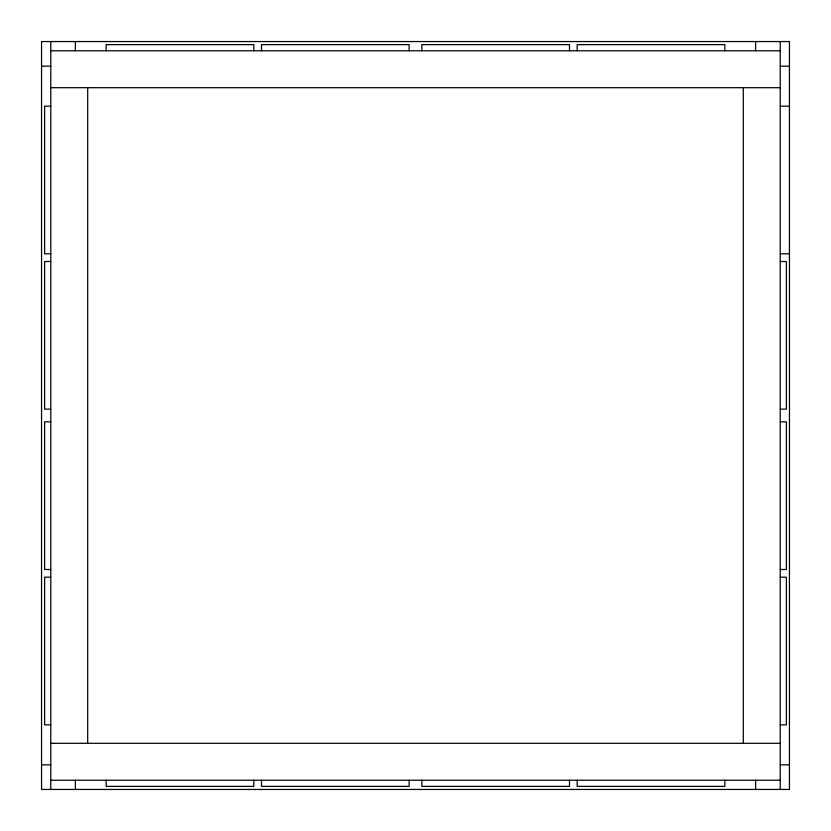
<?xml version="1.0" encoding="UTF-8"?>
<svg xmlns="http://www.w3.org/2000/svg" width="831" height="831" viewBox="0 0 831 831"><rect width="100%" height="100%" fill="white"/><g stroke="black" fill="none" stroke-linecap="round" stroke-linejoin="round"><path stroke-width="1.25" d="M50.774 50.774L780.226 50.774M41.55 66.158L50.774 66.158M780.226 66.158L789.45 66.158M50.774 87.691L780.226 87.691M50.774 106.15L44.625 106.15L44.625 253.808L50.774 253.808M780.226 106.15L789.45 106.15M780.226 253.808L789.45 253.808M50.774 261.495L44.625 261.495L44.625 409.153L50.774 409.153M780.226 261.495L786.375 261.495L786.375 409.153L780.226 409.153M50.774 421.847L44.625 421.847L44.625 569.505L50.774 569.505M780.226 421.847L786.375 421.847L786.375 569.505L780.226 569.505M50.774 577.192L44.625 577.192L44.625 724.85L50.774 724.85M780.226 577.192L786.375 577.192L786.375 724.85L780.226 724.85M50.774 743.309L780.226 743.309M41.55 764.842L50.774 764.842M780.226 764.842L789.45 764.842M50.774 780.226L780.226 780.226M780.226 41.55L780.226 789.45M755.608 41.55L755.608 50.774M755.608 780.226L755.608 789.45M743.309 87.691L743.309 743.309M724.85 50.774L724.85 44.625L577.192 44.625L577.192 50.774M724.85 780.226L724.85 786.375L577.192 786.375L577.192 780.226M569.505 50.774L569.505 44.625L421.847 44.625L421.847 50.774M569.505 780.226L569.505 786.375L421.847 786.375L421.847 780.226M409.153 50.774L409.153 44.625L261.495 44.625L261.495 50.774M409.153 780.226L409.153 786.375L261.495 786.375L261.495 780.226M253.808 50.774L253.808 44.625L106.15 44.625L106.15 50.774M253.808 780.226L253.808 786.375L106.15 786.375L106.15 780.226M87.691 87.691L87.691 743.309M75.392 41.55L75.392 50.774M75.392 780.226L75.392 789.45M50.774 41.55L50.774 789.45M789.45 41.55L41.55 41.55L41.55 789.45L789.45 789.45L789.45 41.55"/></g></svg>
